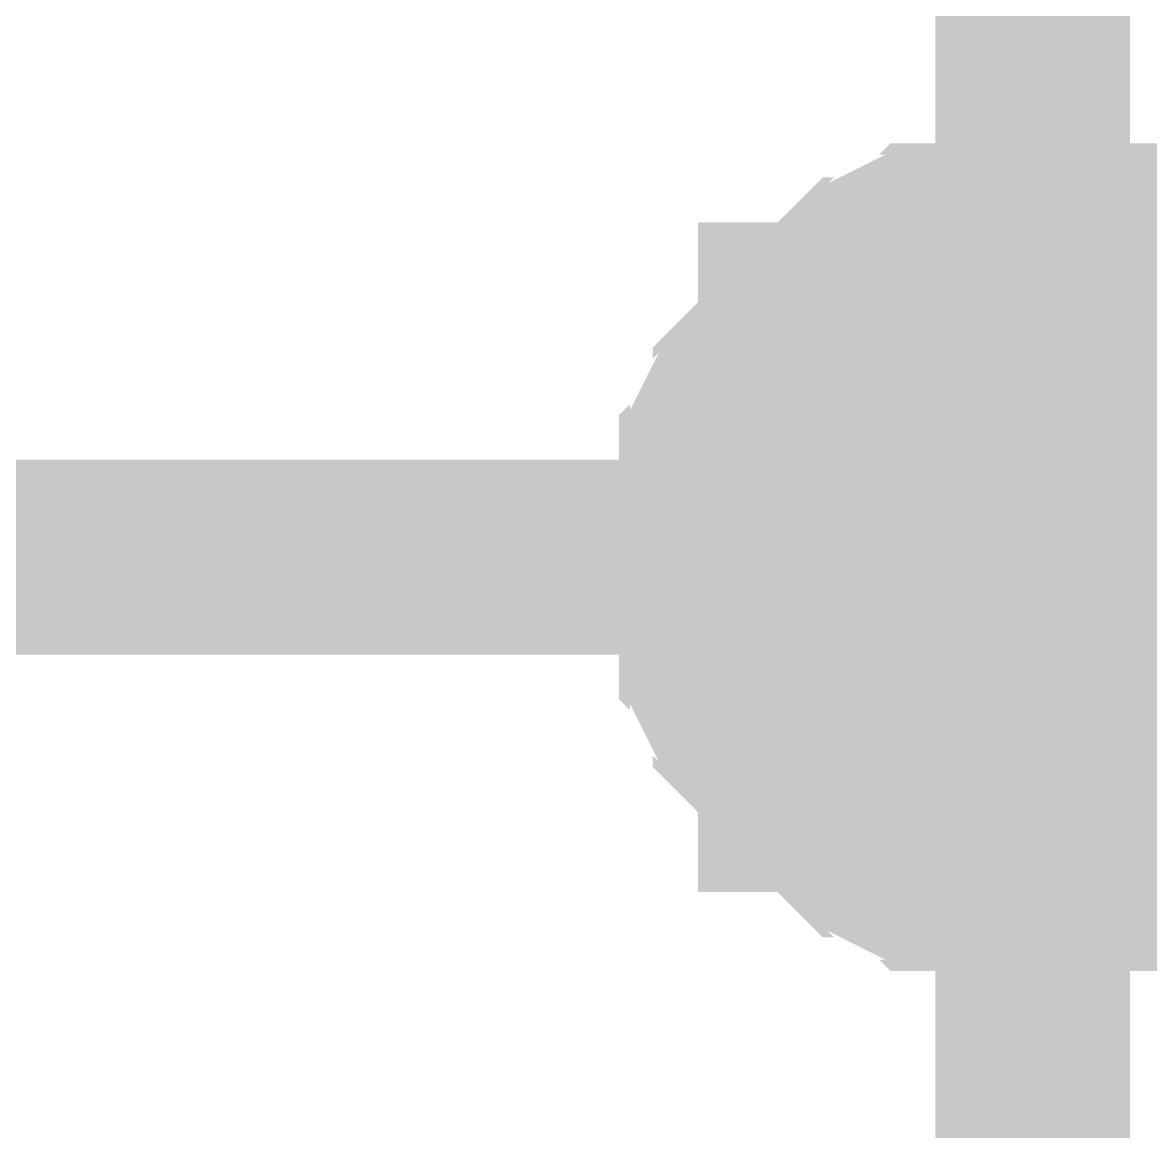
# Model space of a CAD drawing. Extents: x 0 to 594, y 0 to 420.
# Drawn here: x 43.577 to 45.311, y 171.61 to 173.315 of the extents above; entities that cross this region are included whole.
import ezdxf

# ---------------------------------------------------------------- set-up
doc = ezdxf.new("R2010")
doc.units = 0
doc.layers.add('SHEET', color=255, linetype='CONTINUOUS')

msp = doc.modelspace()

# ---------------------------------------------------------------- linework, layer by layer
at = {"layer": 'SHEET'}
for points, const_width in [([(45.13, 172.4926), (45.13, 175.029)], 0.2997), ([(44.6264, 172.4926), (44.6264, 172.5099), (44.6264, 172.5447), (44.6264, 172.562), (44.6438, 172.5968), (44.6438, 172.6142), (44.6438, 172.6489), (44.6611, 172.6663), (44.6611, 172.6837), (44.6785, 172.7184), (44.6959, 172.7358), (44.6959, 172.7531), (44.7132, 172.7705), (44.7306, 172.7879), (44.748, 172.8053), (44.7653, 172.8226), (44.7653, 172.8574), (44.8, 172.8574), (44.8174, 172.8748), (44.8348, 172.8921), (44.8521, 172.9095), (44.8695, 172.9269), (44.8869, 172.9269), (44.9042, 172.9442), (44.939, 172.9616), (44.9563, 172.9616), (44.9737, 172.979), (45.0084, 172.979), (45.0258, 172.979), (45.0605, 172.9964), (45.0779, 172.9964), (45.1126, 172.9964), (45.13, 172.9964)], 0.2997), ([(44.6264, 172.4926), (44.6264, 172.5099), (44.6264, 172.5447), (44.6264, 172.562), (44.6438, 172.5968), (44.6438, 172.6142), (44.6438, 172.6489), (44.6611, 172.6663), (44.6611, 172.6837), (44.6785, 172.7184), (44.6959, 172.7358), (44.6959, 172.7531), (44.7132, 172.7705), (44.7306, 172.7879), (44.748, 172.8053), (44.7653, 172.8226), (44.7653, 172.8574), (44.8, 172.8574), (44.8174, 172.8748), (44.8348, 172.8921), (44.8521, 172.9095), (44.8695, 172.9269), (44.8869, 172.9269), (44.9042, 172.9442), (44.939, 172.9616), (44.9563, 172.9616), (44.9737, 172.979), (45.0084, 172.979), (45.0258, 172.979), (45.0605, 172.9964), (45.0779, 172.9964), (45.1126, 172.9964), (45.13, 172.9964)], 0.2997), ([(44.6264, 172.4926), (44.6264, 172.5099), (44.6264, 172.5447), (44.6264, 172.562), (44.6438, 172.5968), (44.6438, 172.6142), (44.6438, 172.6489), (44.6611, 172.6663), (44.6611, 172.6837), (44.6785, 172.7184), (44.6959, 172.7358), (44.6959, 172.7531), (44.7132, 172.7705), (44.7306, 172.7879), (44.748, 172.8053), (44.7653, 172.8226), (44.7653, 172.8574), (44.8, 172.8574), (44.8174, 172.8748), (44.8348, 172.8921), (44.8521, 172.9095), (44.8695, 172.9269), (44.8869, 172.9269), (44.9042, 172.9442), (44.939, 172.9616), (44.9563, 172.9616), (44.9737, 172.979), (45.0084, 172.979), (45.0258, 172.979), (45.0605, 172.9964), (45.0779, 172.9964), (45.1126, 172.9964), (45.13, 172.9964)], 0.2997), ([(44.6264, 172.4926), (44.6264, 172.5099), (44.6264, 172.5447), (44.6264, 172.562), (44.6438, 172.5968), (44.6438, 172.6142), (44.6438, 172.6489), (44.6611, 172.6663), (44.6611, 172.6837), (44.6785, 172.7184), (44.6959, 172.7358), (44.6959, 172.7531), (44.7132, 172.7705), (44.7306, 172.7879), (44.748, 172.8053), (44.7653, 172.8226), (44.7653, 172.8574), (44.8, 172.8574), (44.8174, 172.8748), (44.8348, 172.8921), (44.8521, 172.9095), (44.8695, 172.9269), (44.8869, 172.9269), (44.9042, 172.9442), (44.939, 172.9616), (44.9563, 172.9616), (44.9737, 172.979), (45.0084, 172.979), (45.0258, 172.979), (45.0605, 172.9964), (45.0779, 172.9964), (45.1126, 172.9964), (45.13, 172.9964)], 0.2997), ([(44.6264, 172.4926), (44.6264, 172.5099), (44.6264, 172.5447), (44.6264, 172.562), (44.6438, 172.5968), (44.6438, 172.6142), (44.6438, 172.6489), (44.6611, 172.6663), (44.6611, 172.6837), (44.6785, 172.7184), (44.6959, 172.7358), (44.6959, 172.7531), (44.7132, 172.7705), (44.7306, 172.7879), (44.748, 172.8053), (44.7653, 172.8226), (44.7653, 172.8574), (44.8, 172.8574), (44.8174, 172.8748), (44.8348, 172.8921), (44.8521, 172.9095), (44.8695, 172.9269), (44.8869, 172.9269), (44.9042, 172.9442), (44.939, 172.9616), (44.9563, 172.9616), (44.9737, 172.979), (45.0084, 172.979), (45.0258, 172.979), (45.0605, 172.9964), (45.0779, 172.9964), (45.1126, 172.9964), (45.13, 172.9964)], 0.2997), ([(44.6264, 172.4926), (44.6264, 172.5099), (44.6264, 172.5447), (44.6264, 172.562), (44.6438, 172.5968), (44.6438, 172.6142), (44.6438, 172.6489), (44.6611, 172.6663), (44.6611, 172.6837), (44.6785, 172.7184), (44.6959, 172.7358), (44.6959, 172.7531), (44.7132, 172.7705), (44.7306, 172.7879), (44.748, 172.8053), (44.7653, 172.8226), (44.7653, 172.8574), (44.8, 172.8574), (44.8174, 172.8748), (44.8348, 172.8921), (44.8521, 172.9095), (44.8695, 172.9269), (44.8869, 172.9269), (44.9042, 172.9442), (44.939, 172.9616), (44.9563, 172.9616), (44.9737, 172.979), (45.0084, 172.979), (45.0258, 172.979), (45.0605, 172.9964), (45.0779, 172.9964), (45.1126, 172.9964), (45.13, 172.9964)], 0.2997), ([(44.6264, 172.4926), (44.6264, 172.5099), (44.6264, 172.5447), (44.6264, 172.562), (44.6438, 172.5968), (44.6438, 172.6142), (44.6438, 172.6489), (44.6611, 172.6663), (44.6611, 172.6837), (44.6785, 172.7184), (44.6959, 172.7358), (44.6959, 172.7531), (44.7132, 172.7705), (44.7306, 172.7879), (44.748, 172.8053), (44.7653, 172.8226), (44.7653, 172.8574), (44.8, 172.8574), (44.8174, 172.8748), (44.8348, 172.8921), (44.8521, 172.9095), (44.8695, 172.9269), (44.8869, 172.9269), (44.9042, 172.9442), (44.939, 172.9616), (44.9563, 172.9616), (44.9737, 172.979), (45.0084, 172.979), (45.0258, 172.979), (45.0605, 172.9964), (45.0779, 172.9964), (45.1126, 172.9964), (45.13, 172.9964)], 0.2997), ([(44.6264, 172.4926), (44.6264, 172.5099), (44.6264, 172.5447), (44.6264, 172.562), (44.6438, 172.5968), (44.6438, 172.6142), (44.6438, 172.6489), (44.6611, 172.6663), (44.6611, 172.6837), (44.6785, 172.7184), (44.6959, 172.7358), (44.6959, 172.7531), (44.7132, 172.7705), (44.7306, 172.7879), (44.748, 172.8053), (44.7653, 172.8226), (44.7653, 172.8574), (44.8, 172.8574), (44.8174, 172.8748), (44.8348, 172.8921), (44.8521, 172.9095), (44.8695, 172.9269), (44.8869, 172.9269), (44.9042, 172.9442), (44.939, 172.9616), (44.9563, 172.9616), (44.9737, 172.979), (45.0084, 172.979), (45.0258, 172.979), (45.0605, 172.9964), (45.0779, 172.9964), (45.1126, 172.9964), (45.13, 172.9964)], 0.2997), ([(44.6264, 172.4926), (44.6264, 172.5099), (44.6264, 172.5447), (44.6264, 172.562), (44.6438, 172.5968), (44.6438, 172.6142), (44.6438, 172.6489), (44.6611, 172.6663), (44.6611, 172.6837), (44.6785, 172.7184), (44.6959, 172.7358), (44.6959, 172.7531), (44.7132, 172.7705), (44.7306, 172.7879), (44.748, 172.8053), (44.7653, 172.8226), (44.7653, 172.8574), (44.8, 172.8574), (44.8174, 172.8748), (44.8348, 172.8921), (44.8521, 172.9095), (44.8695, 172.9269), (44.8869, 172.9269), (44.9042, 172.9442), (44.939, 172.9616), (44.9563, 172.9616), (44.9737, 172.979), (45.0084, 172.979), (45.0258, 172.979), (45.0605, 172.9964), (45.0779, 172.9964), (45.1126, 172.9964), (45.13, 172.9964)], 0.2997), ([(45.13, 172.9964), (45.13, 172.9964)], 0.2997), ([(45.13, 172.9964), (45.1473, 172.9964), (45.1821, 172.9964), (45.1994, 172.9964), (45.2342, 172.979), (45.2515, 172.979), (45.2862, 172.979), (45.3036, 172.9616), (45.321, 172.9616), (45.3557, 172.9442), (45.3731, 172.9269), (45.3904, 172.9269), (45.4078, 172.9095), (45.4252, 172.8921), (45.4425, 172.8748), (45.4599, 172.8574), (45.4946, 172.8574)], 0.2997), ([(45.13, 172.9964), (45.13, 172.9964)], 0.2997), ([(45.13, 172.9964), (45.1473, 172.9964), (45.1821, 172.9964), (45.1994, 172.9964), (45.2342, 172.979), (45.2515, 172.979), (45.2862, 172.979), (45.3036, 172.9616), (45.321, 172.9616), (45.3557, 172.9442), (45.3731, 172.9269), (45.3904, 172.9269), (45.4078, 172.9095), (45.4252, 172.8921), (45.4425, 172.8748), (45.4599, 172.8574), (45.4946, 172.8574)], 0.2997), ([(45.13, 172.9964), (45.13, 172.9964)], 0.2997), ([(45.13, 172.9964), (45.1473, 172.9964), (45.1821, 172.9964), (45.1994, 172.9964), (45.2342, 172.979), (45.2515, 172.979), (45.2862, 172.979), (45.3036, 172.9616), (45.321, 172.9616), (45.3557, 172.9442), (45.3731, 172.9269), (45.3904, 172.9269), (45.4078, 172.9095), (45.4252, 172.8921), (45.4425, 172.8748), (45.4599, 172.8574), (45.4946, 172.8574)], 0.2997), ([(45.13, 172.9964), (45.13, 172.9964)], 0.2997), ([(45.13, 172.9964), (45.1473, 172.9964), (45.1821, 172.9964), (45.1994, 172.9964), (45.2342, 172.979), (45.2515, 172.979), (45.2862, 172.979), (45.3036, 172.9616), (45.321, 172.9616), (45.3557, 172.9442), (45.3731, 172.9269), (45.3904, 172.9269), (45.4078, 172.9095), (45.4252, 172.8921), (45.4425, 172.8748), (45.4599, 172.8574), (45.4946, 172.8574)], 0.2997), ([(45.13, 172.9964), (45.13, 172.9964)], 0.2997), ([(45.13, 172.9964), (45.1473, 172.9964), (45.1821, 172.9964), (45.1994, 172.9964), (45.2342, 172.979), (45.2515, 172.979), (45.2862, 172.979), (45.3036, 172.9616), (45.321, 172.9616), (45.3557, 172.9442), (45.3731, 172.9269), (45.3904, 172.9269), (45.4078, 172.9095), (45.4252, 172.8921), (45.4425, 172.8748), (45.4599, 172.8574), (45.4946, 172.8574)], 0.2997), ([(45.13, 172.9964), (45.13, 172.9964)], 0.2997), ([(45.13, 172.9964), (45.1473, 172.9964), (45.1821, 172.9964), (45.1994, 172.9964), (45.2342, 172.979), (45.2515, 172.979), (45.2862, 172.979), (45.3036, 172.9616), (45.321, 172.9616), (45.3557, 172.9442), (45.3731, 172.9269), (45.3904, 172.9269), (45.4078, 172.9095), (45.4252, 172.8921), (45.4425, 172.8748), (45.4599, 172.8574), (45.4946, 172.8574)], 0.2997), ([(45.13, 172.9964), (45.13, 172.9964)], 0.2997), ([(45.13, 172.9964), (45.1473, 172.9964), (45.1821, 172.9964), (45.1994, 172.9964), (45.2342, 172.979), (45.2515, 172.979), (45.2862, 172.979), (45.3036, 172.9616), (45.321, 172.9616), (45.3557, 172.9442), (45.3731, 172.9269), (45.3904, 172.9269), (45.4078, 172.9095), (45.4252, 172.8921), (45.4425, 172.8748), (45.4599, 172.8574), (45.4946, 172.8574)], 0.2997), ([(45.13, 172.9964), (45.13, 172.9964)], 0.2997), ([(45.13, 172.9964), (45.1473, 172.9964), (45.1821, 172.9964), (45.1994, 172.9964), (45.2342, 172.979), (45.2515, 172.979), (45.2862, 172.979), (45.3036, 172.9616), (45.321, 172.9616), (45.3557, 172.9442), (45.3731, 172.9269), (45.3904, 172.9269), (45.4078, 172.9095), (45.4252, 172.8921), (45.4425, 172.8748), (45.4599, 172.8574), (45.4946, 172.8574)], 0.2997), ([(45.13, 172.9964), (45.13, 172.9964)], 0.2997), ([(45.13, 172.9964), (45.1473, 172.9964), (45.1821, 172.9964), (45.1994, 172.9964), (45.2342, 172.979), (45.2515, 172.979), (45.2862, 172.979), (45.3036, 172.9616), (45.321, 172.9616), (45.3557, 172.9442), (45.3731, 172.9269), (45.3904, 172.9269), (45.4078, 172.9095), (45.4252, 172.8921), (45.4425, 172.8748), (45.4599, 172.8574), (45.4946, 172.8574)], 0.2997), ([(44.6264, 172.4926), (44.6264, 172.5099), (44.6264, 172.5447), (44.6264, 172.562), (44.6438, 172.5968), (44.6438, 172.6142), (44.6438, 172.6489), (44.6611, 172.6663), (44.6611, 172.6837), (44.6785, 172.7184), (44.6959, 172.7358), (44.6959, 172.7531), (44.7132, 172.7705), (44.7306, 172.7879), (44.748, 172.8053), (44.7653, 172.8226), (44.7653, 172.8574), (44.8, 172.8574), (44.8174, 172.8748), (44.8348, 172.8921), (44.8521, 172.9095), (44.8695, 172.9269), (44.8869, 172.9269), (44.9042, 172.9442), (44.939, 172.9616), (44.9563, 172.9616), (44.9737, 172.979), (45.0084, 172.979), (45.0258, 172.979), (45.0605, 172.9964), (45.0779, 172.9964), (45.1126, 172.9964), (45.13, 172.9964)], 0.0991), ([(44.6264, 172.4926), (44.6264, 172.5099), (44.6264, 172.5447), (44.6264, 172.562), (44.6438, 172.5968), (44.6438, 172.6142), (44.6438, 172.6489), (44.6611, 172.6663), (44.6611, 172.6837), (44.6785, 172.7184), (44.6959, 172.7358), (44.6959, 172.7531), (44.7132, 172.7705), (44.7306, 172.7879), (44.748, 172.8053), (44.7653, 172.8226), (44.7653, 172.8574), (44.8, 172.8574), (44.8174, 172.8748), (44.8348, 172.8921), (44.8521, 172.9095), (44.8695, 172.9269), (44.8869, 172.9269), (44.9042, 172.9442), (44.939, 172.9616), (44.9563, 172.9616), (44.9737, 172.979), (45.0084, 172.979), (45.0258, 172.979), (45.0605, 172.9964), (45.0779, 172.9964), (45.1126, 172.9964), (45.13, 172.9964)], 0.0991), ([(44.6264, 172.4926), (44.6264, 172.5099), (44.6264, 172.5447), (44.6264, 172.562), (44.6438, 172.5968), (44.6438, 172.6142), (44.6438, 172.6489), (44.6611, 172.6663), (44.6611, 172.6837), (44.6785, 172.7184), (44.6959, 172.7358), (44.6959, 172.7531), (44.7132, 172.7705), (44.7306, 172.7879), (44.748, 172.8053), (44.7653, 172.8226), (44.7653, 172.8574), (44.8, 172.8574), (44.8174, 172.8748), (44.8348, 172.8921), (44.8521, 172.9095), (44.8695, 172.9269), (44.8869, 172.9269), (44.9042, 172.9442), (44.939, 172.9616), (44.9563, 172.9616), (44.9737, 172.979), (45.0084, 172.979), (45.0258, 172.979), (45.0605, 172.9964), (45.0779, 172.9964), (45.1126, 172.9964), (45.13, 172.9964)], 0.0991), ([(44.6264, 172.4926), (44.6264, 172.5099), (44.6264, 172.5447), (44.6264, 172.562), (44.6438, 172.5968), (44.6438, 172.6142), (44.6438, 172.6489), (44.6611, 172.6663), (44.6611, 172.6837), (44.6785, 172.7184), (44.6959, 172.7358), (44.6959, 172.7531), (44.7132, 172.7705), (44.7306, 172.7879), (44.748, 172.8053), (44.7653, 172.8226), (44.7653, 172.8574), (44.8, 172.8574), (44.8174, 172.8748), (44.8348, 172.8921), (44.8521, 172.9095), (44.8695, 172.9269), (44.8869, 172.9269), (44.9042, 172.9442), (44.939, 172.9616), (44.9563, 172.9616), (44.9737, 172.979), (45.0084, 172.979), (45.0258, 172.979), (45.0605, 172.9964), (45.0779, 172.9964), (45.1126, 172.9964), (45.13, 172.9964)], 0.0991), ([(44.6264, 172.4926), (44.6264, 172.5099), (44.6264, 172.5447), (44.6264, 172.562), (44.6438, 172.5968), (44.6438, 172.6142), (44.6438, 172.6489), (44.6611, 172.6663), (44.6611, 172.6837), (44.6785, 172.7184), (44.6959, 172.7358), (44.6959, 172.7531), (44.7132, 172.7705), (44.7306, 172.7879), (44.748, 172.8053), (44.7653, 172.8226), (44.7653, 172.8574), (44.8, 172.8574), (44.8174, 172.8748), (44.8348, 172.8921), (44.8521, 172.9095), (44.8695, 172.9269), (44.8869, 172.9269), (44.9042, 172.9442), (44.939, 172.9616), (44.9563, 172.9616), (44.9737, 172.979), (45.0084, 172.979), (45.0258, 172.979), (45.0605, 172.9964), (45.0779, 172.9964), (45.1126, 172.9964), (45.13, 172.9964)], 0.0991), ([(44.6264, 172.4926), (44.6264, 172.5099), (44.6264, 172.5447), (44.6264, 172.562), (44.6438, 172.5968), (44.6438, 172.6142), (44.6438, 172.6489), (44.6611, 172.6663), (44.6611, 172.6837), (44.6785, 172.7184), (44.6959, 172.7358), (44.6959, 172.7531), (44.7132, 172.7705), (44.7306, 172.7879), (44.748, 172.8053), (44.7653, 172.8226), (44.7653, 172.8574), (44.8, 172.8574), (44.8174, 172.8748), (44.8348, 172.8921), (44.8521, 172.9095), (44.8695, 172.9269), (44.8869, 172.9269), (44.9042, 172.9442), (44.939, 172.9616), (44.9563, 172.9616), (44.9737, 172.979), (45.0084, 172.979), (45.0258, 172.979), (45.0605, 172.9964), (45.0779, 172.9964), (45.1126, 172.9964), (45.13, 172.9964)], 0.0991), ([(44.6264, 172.4926), (44.6264, 172.5099), (44.6264, 172.5447), (44.6264, 172.562), (44.6438, 172.5968), (44.6438, 172.6142), (44.6438, 172.6489), (44.6611, 172.6663), (44.6611, 172.6837), (44.6785, 172.7184), (44.6959, 172.7358), (44.6959, 172.7531), (44.7132, 172.7705), (44.7306, 172.7879), (44.748, 172.8053), (44.7653, 172.8226), (44.7653, 172.8574), (44.8, 172.8574), (44.8174, 172.8748), (44.8348, 172.8921), (44.8521, 172.9095), (44.8695, 172.9269), (44.8869, 172.9269), (44.9042, 172.9442), (44.939, 172.9616), (44.9563, 172.9616), (44.9737, 172.979), (45.0084, 172.979), (45.0258, 172.979), (45.0605, 172.9964), (45.0779, 172.9964), (45.1126, 172.9964), (45.13, 172.9964)], 0.0991), ([(44.6264, 172.4926), (44.6264, 172.5099), (44.6264, 172.5447), (44.6264, 172.562), (44.6438, 172.5968), (44.6438, 172.6142), (44.6438, 172.6489), (44.6611, 172.6663), (44.6611, 172.6837), (44.6785, 172.7184), (44.6959, 172.7358), (44.6959, 172.7531), (44.7132, 172.7705), (44.7306, 172.7879), (44.748, 172.8053), (44.7653, 172.8226), (44.7653, 172.8574), (44.8, 172.8574), (44.8174, 172.8748), (44.8348, 172.8921), (44.8521, 172.9095), (44.8695, 172.9269), (44.8869, 172.9269), (44.9042, 172.9442), (44.939, 172.9616), (44.9563, 172.9616), (44.9737, 172.979), (45.0084, 172.979), (45.0258, 172.979), (45.0605, 172.9964), (45.0779, 172.9964), (45.1126, 172.9964), (45.13, 172.9964)], 0.0991), ([(44.6264, 172.4926), (44.6264, 172.5099), (44.6264, 172.5447), (44.6264, 172.562), (44.6438, 172.5968), (44.6438, 172.6142), (44.6438, 172.6489), (44.6611, 172.6663), (44.6611, 172.6837), (44.6785, 172.7184), (44.6959, 172.7358), (44.6959, 172.7531), (44.7132, 172.7705), (44.7306, 172.7879), (44.748, 172.8053), (44.7653, 172.8226), (44.7653, 172.8574), (44.8, 172.8574), (44.8174, 172.8748), (44.8348, 172.8921), (44.8521, 172.9095), (44.8695, 172.9269), (44.8869, 172.9269), (44.9042, 172.9442), (44.939, 172.9616), (44.9563, 172.9616), (44.9737, 172.979), (45.0084, 172.979), (45.0258, 172.979), (45.0605, 172.9964), (45.0779, 172.9964), (45.1126, 172.9964), (45.13, 172.9964)], 0.0991), ([(45.13, 172.9964), (45.13, 172.9964)], 0.0991), ([(45.13, 172.9964), (45.1473, 172.9964), (45.1821, 172.9964), (45.1994, 172.9964), (45.2342, 172.979), (45.2515, 172.979), (45.2862, 172.979), (45.3036, 172.9616), (45.321, 172.9616), (45.3557, 172.9442), (45.3731, 172.9269)], 0.0991), ([(45.13, 172.9964), (45.13, 172.9964)], 0.0991), ([(45.13, 172.9964), (45.1473, 172.9964), (45.1821, 172.9964), (45.1994, 172.9964), (45.2342, 172.979), (45.2515, 172.979), (45.2862, 172.979), (45.3036, 172.9616), (45.321, 172.9616), (45.3557, 172.9442), (45.3731, 172.9269)], 0.0991), ([(45.13, 172.9964), (45.13, 172.9964)], 0.0991), ([(45.13, 172.9964), (45.1473, 172.9964), (45.1821, 172.9964), (45.1994, 172.9964), (45.2342, 172.979), (45.2515, 172.979), (45.2862, 172.979), (45.3036, 172.9616), (45.321, 172.9616), (45.3557, 172.9442), (45.3731, 172.9269)], 0.0991), ([(45.13, 172.9964), (45.13, 172.9964)], 0.0991), ([(45.13, 172.9964), (45.1473, 172.9964), (45.1821, 172.9964), (45.1994, 172.9964), (45.2342, 172.979), (45.2515, 172.979), (45.2862, 172.979), (45.3036, 172.9616), (45.321, 172.9616), (45.3557, 172.9442), (45.3731, 172.9269)], 0.0991), ([(45.13, 172.9964), (45.13, 172.9964)], 0.0991), ([(45.13, 172.9964), (45.1473, 172.9964), (45.1821, 172.9964), (45.1994, 172.9964), (45.2342, 172.979), (45.2515, 172.979), (45.2862, 172.979), (45.3036, 172.9616), (45.321, 172.9616), (45.3557, 172.9442), (45.3731, 172.9269)], 0.0991), ([(45.13, 172.9964), (45.13, 172.9964)], 0.0991), ([(45.13, 172.9964), (45.1473, 172.9964), (45.1821, 172.9964), (45.1994, 172.9964), (45.2342, 172.979), (45.2515, 172.979), (45.2862, 172.979), (45.3036, 172.9616), (45.321, 172.9616), (45.3557, 172.9442), (45.3731, 172.9269)], 0.0991), ([(45.13, 172.9964), (45.13, 172.9964)], 0.0991), ([(45.13, 172.9964), (45.1473, 172.9964), (45.1821, 172.9964), (45.1994, 172.9964), (45.2342, 172.979), (45.2515, 172.979), (45.2862, 172.979), (45.3036, 172.9616), (45.321, 172.9616), (45.3557, 172.9442), (45.3731, 172.9269)], 0.0991), ([(45.13, 172.9964), (45.13, 172.9964)], 0.0991), ([(45.13, 172.9964), (45.1473, 172.9964), (45.1821, 172.9964), (45.1994, 172.9964), (45.2342, 172.979), (45.2515, 172.979), (45.2862, 172.979), (45.3036, 172.9616), (45.321, 172.9616), (45.3557, 172.9442), (45.3731, 172.9269)], 0.0991), ([(45.13, 172.9964), (45.13, 172.9964)], 0.0991), ([(45.13, 172.9964), (45.1473, 172.9964), (45.1821, 172.9964), (45.1994, 172.9964), (45.2342, 172.979), (45.2515, 172.979), (45.2862, 172.979), (45.3036, 172.9616), (45.321, 172.9616), (45.3557, 172.9442), (45.3731, 172.9269)], 0.0991), ([(45.13, 172.4926), (32.6276, 172.4926), (32.6276, 154.9983)], 0.2997), ([(45.13, 171.9887), (45.1126, 171.9887), (45.0779, 171.9887), (45.0605, 171.9887), (45.0258, 172.0061), (45.0084, 172.0061), (44.9737, 172.0061), (44.9563, 172.0235), (44.939, 172.0235), (44.9042, 172.0409), (44.8869, 172.0582), (44.8695, 172.0582), (44.8521, 172.0756), (44.8348, 172.093), (44.8174, 172.1104), (44.8, 172.1277), (44.7653, 172.1277), (44.7653, 172.1625), (44.748, 172.1798), (44.7306, 172.1972), (44.7132, 172.2146), (44.6959, 172.232), (44.6959, 172.2493), (44.6785, 172.2667), (44.6611, 172.3015), (44.6611, 172.3188), (44.6438, 172.3362), (44.6438, 172.3709), (44.6438, 172.3883), (44.6264, 172.4231), (44.6264, 172.4404), (44.6264, 172.4752), (44.6264, 172.4926)], 0.2997), ([(44.6264, 172.4926), (44.6264, 172.4926)], 0.2997), ([(45.13, 171.9887), (45.1126, 171.9887), (45.0779, 171.9887), (45.0605, 171.9887), (45.0258, 172.0061), (45.0084, 172.0061), (44.9737, 172.0061), (44.9563, 172.0235), (44.939, 172.0235), (44.9042, 172.0409), (44.8869, 172.0582), (44.8695, 172.0582), (44.8521, 172.0756), (44.8348, 172.093), (44.8174, 172.1104), (44.8, 172.1277), (44.7653, 172.1277), (44.7653, 172.1625), (44.748, 172.1798), (44.7306, 172.1972), (44.7132, 172.2146), (44.6959, 172.232), (44.6959, 172.2493), (44.6785, 172.2667), (44.6611, 172.3015), (44.6611, 172.3188), (44.6438, 172.3362), (44.6438, 172.3709), (44.6438, 172.3883), (44.6264, 172.4231), (44.6264, 172.4404), (44.6264, 172.4752), (44.6264, 172.4926)], 0.2997), ([(44.6264, 172.4926), (44.6264, 172.4926)], 0.2997), ([(45.13, 171.9887), (45.1126, 171.9887), (45.0779, 171.9887), (45.0605, 171.9887), (45.0258, 172.0061), (45.0084, 172.0061), (44.9737, 172.0061), (44.9563, 172.0235), (44.939, 172.0235), (44.9042, 172.0409), (44.8869, 172.0582), (44.8695, 172.0582), (44.8521, 172.0756), (44.8348, 172.093), (44.8174, 172.1104), (44.8, 172.1277), (44.7653, 172.1277), (44.7653, 172.1625), (44.748, 172.1798), (44.7306, 172.1972), (44.7132, 172.2146), (44.6959, 172.232), (44.6959, 172.2493), (44.6785, 172.2667), (44.6611, 172.3015), (44.6611, 172.3188), (44.6438, 172.3362), (44.6438, 172.3709), (44.6438, 172.3883), (44.6264, 172.4231), (44.6264, 172.4404), (44.6264, 172.4752), (44.6264, 172.4926)], 0.2997), ([(44.6264, 172.4926), (44.6264, 172.4926)], 0.2997), ([(45.13, 171.9887), (45.1126, 171.9887), (45.0779, 171.9887), (45.0605, 171.9887), (45.0258, 172.0061), (45.0084, 172.0061), (44.9737, 172.0061), (44.9563, 172.0235), (44.939, 172.0235), (44.9042, 172.0409), (44.8869, 172.0582), (44.8695, 172.0582), (44.8521, 172.0756), (44.8348, 172.093), (44.8174, 172.1104), (44.8, 172.1277), (44.7653, 172.1277), (44.7653, 172.1625), (44.748, 172.1798), (44.7306, 172.1972), (44.7132, 172.2146), (44.6959, 172.232), (44.6959, 172.2493), (44.6785, 172.2667), (44.6611, 172.3015), (44.6611, 172.3188), (44.6438, 172.3362), (44.6438, 172.3709), (44.6438, 172.3883), (44.6264, 172.4231), (44.6264, 172.4404), (44.6264, 172.4752), (44.6264, 172.4926)], 0.2997), ([(44.6264, 172.4926), (44.6264, 172.4926)], 0.2997), ([(45.13, 171.9887), (45.1126, 171.9887), (45.0779, 171.9887), (45.0605, 171.9887), (45.0258, 172.0061), (45.0084, 172.0061), (44.9737, 172.0061), (44.9563, 172.0235), (44.939, 172.0235), (44.9042, 172.0409), (44.8869, 172.0582), (44.8695, 172.0582), (44.8521, 172.0756), (44.8348, 172.093), (44.8174, 172.1104), (44.8, 172.1277), (44.7653, 172.1277), (44.7653, 172.1625), (44.748, 172.1798), (44.7306, 172.1972), (44.7132, 172.2146), (44.6959, 172.232), (44.6959, 172.2493), (44.6785, 172.2667), (44.6611, 172.3015), (44.6611, 172.3188), (44.6438, 172.3362), (44.6438, 172.3709), (44.6438, 172.3883), (44.6264, 172.4231), (44.6264, 172.4404), (44.6264, 172.4752), (44.6264, 172.4926)], 0.2997), ([(44.6264, 172.4926), (44.6264, 172.4926)], 0.2997), ([(45.13, 171.9887), (45.1126, 171.9887), (45.0779, 171.9887), (45.0605, 171.9887), (45.0258, 172.0061), (45.0084, 172.0061), (44.9737, 172.0061), (44.9563, 172.0235), (44.939, 172.0235), (44.9042, 172.0409), (44.8869, 172.0582), (44.8695, 172.0582), (44.8521, 172.0756), (44.8348, 172.093), (44.8174, 172.1104), (44.8, 172.1277), (44.7653, 172.1277), (44.7653, 172.1625), (44.748, 172.1798), (44.7306, 172.1972), (44.7132, 172.2146), (44.6959, 172.232), (44.6959, 172.2493), (44.6785, 172.2667), (44.6611, 172.3015), (44.6611, 172.3188), (44.6438, 172.3362), (44.6438, 172.3709), (44.6438, 172.3883), (44.6264, 172.4231), (44.6264, 172.4404), (44.6264, 172.4752), (44.6264, 172.4926)], 0.2997), ([(44.6264, 172.4926), (44.6264, 172.4926)], 0.2997), ([(45.13, 171.9887), (45.1126, 171.9887), (45.0779, 171.9887), (45.0605, 171.9887), (45.0258, 172.0061), (45.0084, 172.0061), (44.9737, 172.0061), (44.9563, 172.0235), (44.939, 172.0235), (44.9042, 172.0409), (44.8869, 172.0582), (44.8695, 172.0582), (44.8521, 172.0756), (44.8348, 172.093), (44.8174, 172.1104), (44.8, 172.1277), (44.7653, 172.1277), (44.7653, 172.1625), (44.748, 172.1798), (44.7306, 172.1972), (44.7132, 172.2146), (44.6959, 172.232), (44.6959, 172.2493), (44.6785, 172.2667), (44.6611, 172.3015), (44.6611, 172.3188), (44.6438, 172.3362), (44.6438, 172.3709), (44.6438, 172.3883), (44.6264, 172.4231), (44.6264, 172.4404), (44.6264, 172.4752), (44.6264, 172.4926)], 0.2997), ([(44.6264, 172.4926), (44.6264, 172.4926)], 0.2997), ([(45.13, 171.9887), (45.1126, 171.9887), (45.0779, 171.9887), (45.0605, 171.9887), (45.0258, 172.0061), (45.0084, 172.0061), (44.9737, 172.0061), (44.9563, 172.0235), (44.939, 172.0235), (44.9042, 172.0409), (44.8869, 172.0582), (44.8695, 172.0582), (44.8521, 172.0756), (44.8348, 172.093), (44.8174, 172.1104), (44.8, 172.1277), (44.7653, 172.1277), (44.7653, 172.1625), (44.748, 172.1798), (44.7306, 172.1972), (44.7132, 172.2146), (44.6959, 172.232), (44.6959, 172.2493), (44.6785, 172.2667), (44.6611, 172.3015), (44.6611, 172.3188), (44.6438, 172.3362), (44.6438, 172.3709), (44.6438, 172.3883), (44.6264, 172.4231), (44.6264, 172.4404), (44.6264, 172.4752), (44.6264, 172.4926)], 0.2997), ([(44.6264, 172.4926), (44.6264, 172.4926)], 0.2997), ([(45.13, 171.9887), (45.1126, 171.9887), (45.0779, 171.9887), (45.0605, 171.9887), (45.0258, 172.0061), (45.0084, 172.0061), (44.9737, 172.0061), (44.9563, 172.0235), (44.939, 172.0235), (44.9042, 172.0409), (44.8869, 172.0582), (44.8695, 172.0582), (44.8521, 172.0756), (44.8348, 172.093), (44.8174, 172.1104), (44.8, 172.1277), (44.7653, 172.1277), (44.7653, 172.1625), (44.748, 172.1798), (44.7306, 172.1972), (44.7132, 172.2146), (44.6959, 172.232), (44.6959, 172.2493), (44.6785, 172.2667), (44.6611, 172.3015), (44.6611, 172.3188), (44.6438, 172.3362), (44.6438, 172.3709), (44.6438, 172.3883), (44.6264, 172.4231), (44.6264, 172.4404), (44.6264, 172.4752), (44.6264, 172.4926)], 0.2997), ([(44.6264, 172.4926), (44.6264, 172.4926)], 0.2997), ([(45.13, 167.4892), (45.13, 172.4926)], 0.2997), ([(45.13, 172.4926), (57.6149, 172.4926), (75.1182, 172.4926)], 0.2997), ([(45.13, 171.9887), (45.1126, 171.9887), (45.0779, 171.9887), (45.0605, 171.9887), (45.0258, 172.0061), (45.0084, 172.0061), (44.9737, 172.0061), (44.9563, 172.0235), (44.939, 172.0235), (44.9042, 172.0409), (44.8869, 172.0582), (44.8695, 172.0582), (44.8521, 172.0756), (44.8348, 172.093), (44.8174, 172.1104), (44.8, 172.1277), (44.7653, 172.1277), (44.7653, 172.1625), (44.748, 172.1798), (44.7306, 172.1972), (44.7132, 172.2146), (44.6959, 172.232), (44.6959, 172.2493), (44.6785, 172.2667), (44.6611, 172.3015), (44.6611, 172.3188), (44.6438, 172.3362), (44.6438, 172.3709), (44.6438, 172.3883), (44.6264, 172.4231), (44.6264, 172.4404), (44.6264, 172.4752), (44.6264, 172.4926)], 0.0991), ([(44.6264, 172.4926), (44.6264, 172.4926)], 0.0991), ([(45.13, 171.9887), (45.1126, 171.9887), (45.0779, 171.9887), (45.0605, 171.9887), (45.0258, 172.0061), (45.0084, 172.0061), (44.9737, 172.0061), (44.9563, 172.0235), (44.939, 172.0235), (44.9042, 172.0409), (44.8869, 172.0582), (44.8695, 172.0582), (44.8521, 172.0756), (44.8348, 172.093), (44.8174, 172.1104), (44.8, 172.1277), (44.7653, 172.1277), (44.7653, 172.1625), (44.748, 172.1798), (44.7306, 172.1972), (44.7132, 172.2146), (44.6959, 172.232), (44.6959, 172.2493), (44.6785, 172.2667), (44.6611, 172.3015), (44.6611, 172.3188), (44.6438, 172.3362), (44.6438, 172.3709), (44.6438, 172.3883), (44.6264, 172.4231), (44.6264, 172.4404), (44.6264, 172.4752), (44.6264, 172.4926)], 0.0991), ([(44.6264, 172.4926), (44.6264, 172.4926)], 0.0991), ([(45.13, 171.9887), (45.1126, 171.9887), (45.0779, 171.9887), (45.0605, 171.9887), (45.0258, 172.0061), (45.0084, 172.0061), (44.9737, 172.0061), (44.9563, 172.0235), (44.939, 172.0235), (44.9042, 172.0409), (44.8869, 172.0582), (44.8695, 172.0582), (44.8521, 172.0756), (44.8348, 172.093), (44.8174, 172.1104), (44.8, 172.1277), (44.7653, 172.1277), (44.7653, 172.1625), (44.748, 172.1798), (44.7306, 172.1972), (44.7132, 172.2146), (44.6959, 172.232), (44.6959, 172.2493), (44.6785, 172.2667), (44.6611, 172.3015), (44.6611, 172.3188), (44.6438, 172.3362), (44.6438, 172.3709), (44.6438, 172.3883), (44.6264, 172.4231), (44.6264, 172.4404), (44.6264, 172.4752), (44.6264, 172.4926)], 0.0991), ([(44.6264, 172.4926), (44.6264, 172.4926)], 0.0991), ([(45.13, 171.9887), (45.1126, 171.9887), (45.0779, 171.9887), (45.0605, 171.9887), (45.0258, 172.0061), (45.0084, 172.0061), (44.9737, 172.0061), (44.9563, 172.0235), (44.939, 172.0235), (44.9042, 172.0409), (44.8869, 172.0582), (44.8695, 172.0582), (44.8521, 172.0756), (44.8348, 172.093), (44.8174, 172.1104), (44.8, 172.1277), (44.7653, 172.1277), (44.7653, 172.1625), (44.748, 172.1798), (44.7306, 172.1972), (44.7132, 172.2146), (44.6959, 172.232), (44.6959, 172.2493), (44.6785, 172.2667), (44.6611, 172.3015), (44.6611, 172.3188), (44.6438, 172.3362), (44.6438, 172.3709), (44.6438, 172.3883), (44.6264, 172.4231), (44.6264, 172.4404), (44.6264, 172.4752), (44.6264, 172.4926)], 0.0991), ([(44.6264, 172.4926), (44.6264, 172.4926)], 0.0991), ([(45.13, 171.9887), (45.1126, 171.9887), (45.0779, 171.9887), (45.0605, 171.9887), (45.0258, 172.0061), (45.0084, 172.0061), (44.9737, 172.0061), (44.9563, 172.0235), (44.939, 172.0235), (44.9042, 172.0409), (44.8869, 172.0582), (44.8695, 172.0582), (44.8521, 172.0756), (44.8348, 172.093), (44.8174, 172.1104), (44.8, 172.1277), (44.7653, 172.1277), (44.7653, 172.1625), (44.748, 172.1798), (44.7306, 172.1972), (44.7132, 172.2146), (44.6959, 172.232), (44.6959, 172.2493), (44.6785, 172.2667), (44.6611, 172.3015), (44.6611, 172.3188), (44.6438, 172.3362), (44.6438, 172.3709), (44.6438, 172.3883), (44.6264, 172.4231), (44.6264, 172.4404), (44.6264, 172.4752), (44.6264, 172.4926)], 0.0991), ([(44.6264, 172.4926), (44.6264, 172.4926)], 0.0991), ([(45.13, 171.9887), (45.1126, 171.9887), (45.0779, 171.9887), (45.0605, 171.9887), (45.0258, 172.0061), (45.0084, 172.0061), (44.9737, 172.0061), (44.9563, 172.0235), (44.939, 172.0235), (44.9042, 172.0409), (44.8869, 172.0582), (44.8695, 172.0582), (44.8521, 172.0756), (44.8348, 172.093), (44.8174, 172.1104), (44.8, 172.1277), (44.7653, 172.1277), (44.7653, 172.1625), (44.748, 172.1798), (44.7306, 172.1972), (44.7132, 172.2146), (44.6959, 172.232), (44.6959, 172.2493), (44.6785, 172.2667), (44.6611, 172.3015), (44.6611, 172.3188), (44.6438, 172.3362), (44.6438, 172.3709), (44.6438, 172.3883), (44.6264, 172.4231), (44.6264, 172.4404), (44.6264, 172.4752), (44.6264, 172.4926)], 0.0991), ([(44.6264, 172.4926), (44.6264, 172.4926)], 0.0991), ([(45.13, 171.9887), (45.1126, 171.9887), (45.0779, 171.9887), (45.0605, 171.9887), (45.0258, 172.0061), (45.0084, 172.0061), (44.9737, 172.0061), (44.9563, 172.0235), (44.939, 172.0235), (44.9042, 172.0409), (44.8869, 172.0582), (44.8695, 172.0582), (44.8521, 172.0756), (44.8348, 172.093), (44.8174, 172.1104), (44.8, 172.1277), (44.7653, 172.1277), (44.7653, 172.1625), (44.748, 172.1798), (44.7306, 172.1972), (44.7132, 172.2146), (44.6959, 172.232), (44.6959, 172.2493), (44.6785, 172.2667), (44.6611, 172.3015), (44.6611, 172.3188), (44.6438, 172.3362), (44.6438, 172.3709), (44.6438, 172.3883), (44.6264, 172.4231), (44.6264, 172.4404), (44.6264, 172.4752), (44.6264, 172.4926)], 0.0991), ([(44.6264, 172.4926), (44.6264, 172.4926)], 0.0991), ([(45.13, 171.9887), (45.1126, 171.9887), (45.0779, 171.9887), (45.0605, 171.9887), (45.0258, 172.0061), (45.0084, 172.0061), (44.9737, 172.0061), (44.9563, 172.0235), (44.939, 172.0235), (44.9042, 172.0409), (44.8869, 172.0582), (44.8695, 172.0582), (44.8521, 172.0756), (44.8348, 172.093), (44.8174, 172.1104), (44.8, 172.1277), (44.7653, 172.1277), (44.7653, 172.1625), (44.748, 172.1798), (44.7306, 172.1972), (44.7132, 172.2146), (44.6959, 172.232), (44.6959, 172.2493), (44.6785, 172.2667), (44.6611, 172.3015), (44.6611, 172.3188), (44.6438, 172.3362), (44.6438, 172.3709), (44.6438, 172.3883), (44.6264, 172.4231), (44.6264, 172.4404), (44.6264, 172.4752), (44.6264, 172.4926)], 0.0991), ([(44.6264, 172.4926), (44.6264, 172.4926)], 0.0991), ([(45.13, 171.9887), (45.1126, 171.9887), (45.0779, 171.9887), (45.0605, 171.9887), (45.0258, 172.0061), (45.0084, 172.0061), (44.9737, 172.0061), (44.9563, 172.0235), (44.939, 172.0235), (44.9042, 172.0409), (44.8869, 172.0582), (44.8695, 172.0582), (44.8521, 172.0756), (44.8348, 172.093), (44.8174, 172.1104), (44.8, 172.1277), (44.7653, 172.1277), (44.7653, 172.1625), (44.748, 172.1798), (44.7306, 172.1972), (44.7132, 172.2146), (44.6959, 172.232), (44.6959, 172.2493), (44.6785, 172.2667), (44.6611, 172.3015), (44.6611, 172.3188), (44.6438, 172.3362), (44.6438, 172.3709), (44.6438, 172.3883), (44.6264, 172.4231), (44.6264, 172.4404), (44.6264, 172.4752), (44.6264, 172.4926)], 0.0991), ([(44.6264, 172.4926), (44.6264, 172.4926)], 0.0991), ([(45.4946, 172.1277), (45.4599, 172.1277), (45.4425, 172.1104), (45.4252, 172.093), (45.4078, 172.0756), (45.3904, 172.0582), (45.3731, 172.0582), (45.3557, 172.0409), (45.321, 172.0235), (45.3036, 172.0235), (45.2862, 172.0061), (45.2515, 172.0061), (45.2342, 172.0061), (45.1994, 171.9887), (45.1821, 171.9887), (45.1473, 171.9887), (45.13, 171.9887)], 0.2997), ([(45.4946, 172.1277), (45.4599, 172.1277), (45.4425, 172.1104), (45.4252, 172.093), (45.4078, 172.0756), (45.3904, 172.0582), (45.3731, 172.0582), (45.3557, 172.0409), (45.321, 172.0235), (45.3036, 172.0235), (45.2862, 172.0061), (45.2515, 172.0061), (45.2342, 172.0061), (45.1994, 171.9887), (45.1821, 171.9887), (45.1473, 171.9887), (45.13, 171.9887)], 0.2997), ([(45.4946, 172.1277), (45.4599, 172.1277), (45.4425, 172.1104), (45.4252, 172.093), (45.4078, 172.0756), (45.3904, 172.0582), (45.3731, 172.0582), (45.3557, 172.0409), (45.321, 172.0235), (45.3036, 172.0235), (45.2862, 172.0061), (45.2515, 172.0061), (45.2342, 172.0061), (45.1994, 171.9887), (45.1821, 171.9887), (45.1473, 171.9887), (45.13, 171.9887)], 0.2997), ([(45.4946, 172.1277), (45.4599, 172.1277), (45.4425, 172.1104), (45.4252, 172.093), (45.4078, 172.0756), (45.3904, 172.0582), (45.3731, 172.0582), (45.3557, 172.0409), (45.321, 172.0235), (45.3036, 172.0235), (45.2862, 172.0061), (45.2515, 172.0061), (45.2342, 172.0061), (45.1994, 171.9887), (45.1821, 171.9887), (45.1473, 171.9887), (45.13, 171.9887)], 0.2997), ([(45.4946, 172.1277), (45.4599, 172.1277), (45.4425, 172.1104), (45.4252, 172.093), (45.4078, 172.0756), (45.3904, 172.0582), (45.3731, 172.0582), (45.3557, 172.0409), (45.321, 172.0235), (45.3036, 172.0235), (45.2862, 172.0061), (45.2515, 172.0061), (45.2342, 172.0061), (45.1994, 171.9887), (45.1821, 171.9887), (45.1473, 171.9887), (45.13, 171.9887)], 0.2997), ([(45.4946, 172.1277), (45.4599, 172.1277), (45.4425, 172.1104), (45.4252, 172.093), (45.4078, 172.0756), (45.3904, 172.0582), (45.3731, 172.0582), (45.3557, 172.0409), (45.321, 172.0235), (45.3036, 172.0235), (45.2862, 172.0061), (45.2515, 172.0061), (45.2342, 172.0061), (45.1994, 171.9887), (45.1821, 171.9887), (45.1473, 171.9887), (45.13, 171.9887)], 0.2997), ([(45.4946, 172.1277), (45.4599, 172.1277), (45.4425, 172.1104), (45.4252, 172.093), (45.4078, 172.0756), (45.3904, 172.0582), (45.3731, 172.0582), (45.3557, 172.0409), (45.321, 172.0235), (45.3036, 172.0235), (45.2862, 172.0061), (45.2515, 172.0061), (45.2342, 172.0061), (45.1994, 171.9887), (45.1821, 171.9887), (45.1473, 171.9887), (45.13, 171.9887)], 0.2997), ([(45.4946, 172.1277), (45.4599, 172.1277), (45.4425, 172.1104), (45.4252, 172.093), (45.4078, 172.0756), (45.3904, 172.0582), (45.3731, 172.0582), (45.3557, 172.0409), (45.321, 172.0235), (45.3036, 172.0235), (45.2862, 172.0061), (45.2515, 172.0061), (45.2342, 172.0061), (45.1994, 171.9887), (45.1821, 171.9887), (45.1473, 171.9887), (45.13, 171.9887)], 0.2997), ([(45.4946, 172.1277), (45.4599, 172.1277), (45.4425, 172.1104), (45.4252, 172.093), (45.4078, 172.0756), (45.3904, 172.0582), (45.3731, 172.0582), (45.3557, 172.0409), (45.321, 172.0235), (45.3036, 172.0235), (45.2862, 172.0061), (45.2515, 172.0061), (45.2342, 172.0061), (45.1994, 171.9887), (45.1821, 171.9887), (45.1473, 171.9887), (45.13, 171.9887)], 0.2997), ([(45.3731, 172.0582), (45.3557, 172.0409), (45.321, 172.0235), (45.3036, 172.0235), (45.2862, 172.0061), (45.2515, 172.0061), (45.2342, 172.0061), (45.1994, 171.9887), (45.1821, 171.9887), (45.1473, 171.9887), (45.13, 171.9887)], 0.0991), ([(45.3731, 172.0582), (45.3557, 172.0409), (45.321, 172.0235), (45.3036, 172.0235), (45.2862, 172.0061), (45.2515, 172.0061), (45.2342, 172.0061), (45.1994, 171.9887), (45.1821, 171.9887), (45.1473, 171.9887), (45.13, 171.9887)], 0.0991), ([(45.3731, 172.0582), (45.3557, 172.0409), (45.321, 172.0235), (45.3036, 172.0235), (45.2862, 172.0061), (45.2515, 172.0061), (45.2342, 172.0061), (45.1994, 171.9887), (45.1821, 171.9887), (45.1473, 171.9887), (45.13, 171.9887)], 0.0991), ([(45.3731, 172.0582), (45.3557, 172.0409), (45.321, 172.0235), (45.3036, 172.0235), (45.2862, 172.0061), (45.2515, 172.0061), (45.2342, 172.0061), (45.1994, 171.9887), (45.1821, 171.9887), (45.1473, 171.9887), (45.13, 171.9887)], 0.0991), ([(45.3731, 172.0582), (45.3557, 172.0409), (45.321, 172.0235), (45.3036, 172.0235), (45.2862, 172.0061), (45.2515, 172.0061), (45.2342, 172.0061), (45.1994, 171.9887), (45.1821, 171.9887), (45.1473, 171.9887), (45.13, 171.9887)], 0.0991), ([(45.3731, 172.0582), (45.3557, 172.0409), (45.321, 172.0235), (45.3036, 172.0235), (45.2862, 172.0061), (45.2515, 172.0061), (45.2342, 172.0061), (45.1994, 171.9887), (45.1821, 171.9887), (45.1473, 171.9887), (45.13, 171.9887)], 0.0991), ([(45.3731, 172.0582), (45.3557, 172.0409), (45.321, 172.0235), (45.3036, 172.0235), (45.2862, 172.0061), (45.2515, 172.0061), (45.2342, 172.0061), (45.1994, 171.9887), (45.1821, 171.9887), (45.1473, 171.9887), (45.13, 171.9887)], 0.0991), ([(45.3731, 172.0582), (45.3557, 172.0409), (45.321, 172.0235), (45.3036, 172.0235), (45.2862, 172.0061), (45.2515, 172.0061), (45.2342, 172.0061), (45.1994, 171.9887), (45.1821, 171.9887), (45.1473, 171.9887), (45.13, 171.9887)], 0.0991), ([(45.3731, 172.0582), (45.3557, 172.0409), (45.321, 172.0235), (45.3036, 172.0235), (45.2862, 172.0061), (45.2515, 172.0061), (45.2342, 172.0061), (45.1994, 171.9887), (45.1821, 171.9887), (45.1473, 171.9887), (45.13, 171.9887)], 0.0991)]:
    msp.add_lwpolyline(points, dxfattribs=dict(at, const_width=const_width))
at = {"layer": 'SHEET', "const_width": 0.508}
msp.add_lwpolyline([(44.746, 172.5, 1), (45.254, 172.5, 1)], format="xyb", close=True, dxfattribs=at)

doc.saveas('drawing.dxf')
